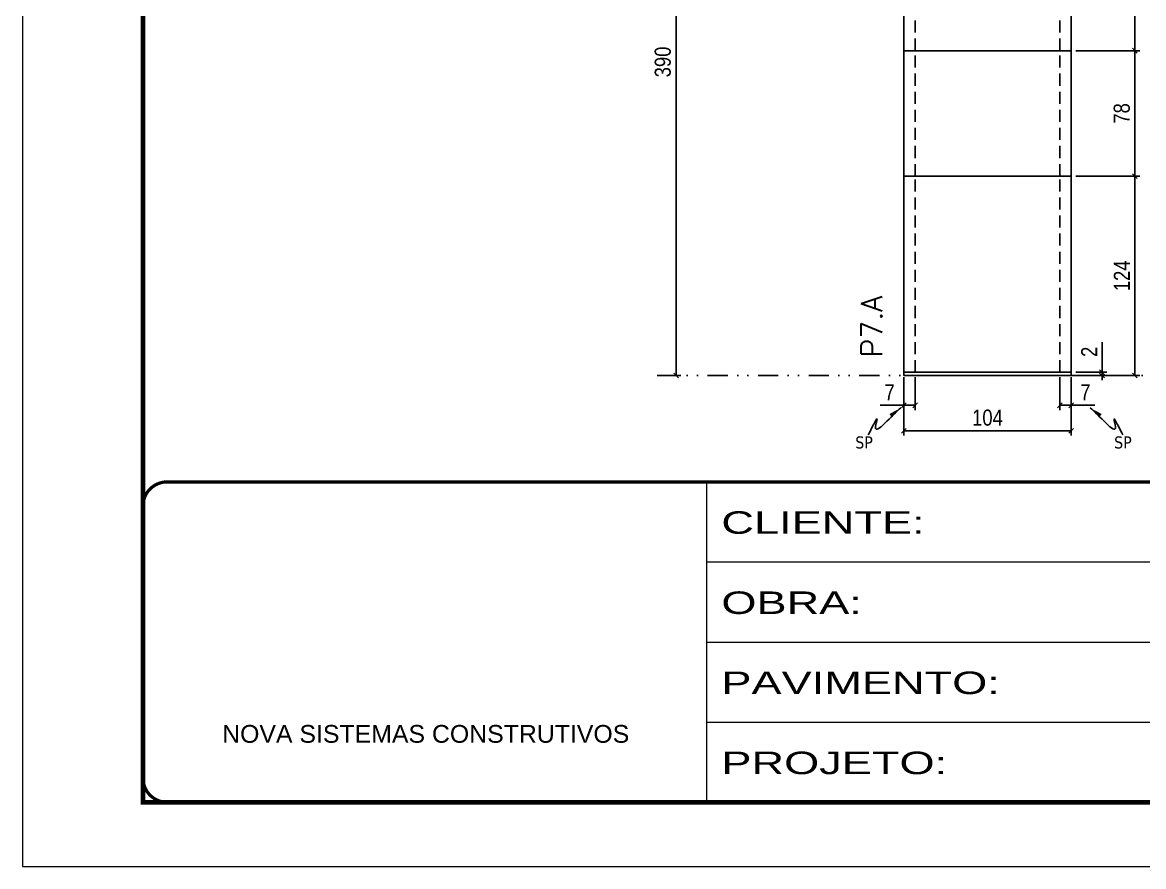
# Model space of a CAD drawing. Header units: millimetres. Extents: x 787 to 8287, y -592 to 17063.
# Drawn here: x 6194 to 6891, y 9746 to 10271 of the extents above; entities that cross this region are included whole.
import ezdxf

# ---------------------------------------------------------------- set-up
doc = ezdxf.new("R2010")
doc.units = ezdxf.units.MM
for name, pattern in [('CONTINUO', [0]), ('DASHED', [0.75, 0.5, -0.25]), ('DIVIDE2', [0.625, 0.25, -0.125, 0, -0.125, 0, -0.125]), ('HIDDEN', [0.375, 0.25, -0.125])]:
    doc.linetypes.add(name, pattern=pattern)
for name, color, linetype in [('00 - FELIPE', 2, 'Continuous'), ('COTA', 241, 'Continuous'), ('Nível', 160, 'Continuous'), ('Painéis', 200, 'Continuous'), ('Sarrafo de Pressão', 42, 'HIDDEN'), ('texto', 7, 'Continuous')]:
    doc.layers.add(name, color=color, linetype=linetype)
for name, color, linetype, lineweight in [('Folhas', 255, 'Continuous', 9), ('SARRAFO DE PRESSAO', 251, 'DASHED', 9), ('Texto Seção', 7, 'Continuous', 15)]:
    doc.layers.add(name, color=color, linetype=linetype, lineweight=lineweight)
doc.styles.add('ARIAL', font='arial.ttf')
doc.styles.add('COTA TECNICA', font='techl___.ttf', dxfattribs={"height": 10})
doc.styles.add('COTA TECNICA-50', font='techl___.ttf', dxfattribs={"height": 10})
doc.styles.add('REGUA-120', font='ROMANS.shx', dxfattribs={"height": 15})
doc.styles.get("Standard").update_dxf_attribs({"font": 'arial.ttf'})
doc.styles.add('Tecnologia', font='')
doc.styles.get('Tecnologia').set_extended_font_data('Forgotten Futurist')
doc.dimstyles.new('COTA PAINEL-50', dxfattribs={"dimtxt": 10, "dimasz": 3, "dimexe": 3, "dimexo": 3, "dimgap": 3, "dimtad": 1, "dimdec": 1, "dimzin": 12, "dimdsep": 46, "dimtxsty": 'COTA TECNICA-50', "dimblk1": 'OBLIQUE', "dimblk2": 'OBLIQUE', "dimsah": 1, "dimcen": 0.9, "dimclrd": 4, "dimclre": 4, "dimclrt": 240, "dimadec": 1, "dimazin": 3, "dimtfac": 1, "dimtdec": 1, "dimtmove": 0, "dimatfit": 3, "dimfxl": 0, "dimtolj": 1, "dimtzin": 12, "dimarcsym": 0})
doc.dimstyles.new('PAINEL', dxfattribs={"dimtxt": 10, "dimasz": 3, "dimexe": 3, "dimexo": 3, "dimgap": 3, "dimtad": 1, "dimdec": 1, "dimzin": 12, "dimdsep": 46, "dimtxsty": 'COTA TECNICA', "dimblk1": 'OBLIQUE', "dimblk2": 'OBLIQUE', "dimsah": 1, "dimcen": 0.9, "dimclrd": 4, "dimclre": 4, "dimclrt": 240, "dimadec": 1, "dimazin": 3, "dimtfac": 1, "dimtdec": 1, "dimtmove": 0, "dimatfit": 3, "dimfxl": 0, "dimtolj": 1, "dimtzin": 12, "dimarcsym": 0})
doc.dimstyles.get("Standard").update_dxf_attribs({"dimtxt": 0.18, "dimasz": 0.18, "dimexe": 0.18, "dimexo": 0.0625, "dimgap": 0.09, "dimtad": 0, "dimtih": 1, "dimtoh": 1, "dimdec": 4, "dimzin": 0, "dimdsep": 46, "dimtxsty": 'Standard', "dimcen": 0.09, "dimadec": 0, "dimazin": 0, "dimtfac": 1, "dimtdec": 4, "dimtofl": 0, "dimtmove": 0, "dimatfit": 3, "dimfxl": 0, "dimtolj": 1, "dimtzin": 0, "dimarcsym": 0})

# ---------------------------------------------------------------- blocks, each defined once
blk = doc.blocks.new('9999999999')
at = {"color": 30, "linetype": 'CONTINUO'}
for p, q in [((98564.56, 34230.21), (98564.56, 34429.45)), ((98564.56, 34379.64), (99583.98, 34379.64)), ((98564.56, 34329.83), (99487.98, 34329.83)), ((98564.56, 34280.02), (99487.98, 34280.02))]:
    blk.add_line(p, q, dxfattribs=at)
at = {"color": 30, "linetype": 'CONTINUO', "const_width": 2}
blk.add_lwpolyline([(99583.98, 34230.21), (99583.98, 34414.45, 0.414214), (99568.98, 34429.45), (98228.98, 34429.45, 0.414214), (98213.98, 34414.45), (98213.98, 34245.21, 0.414214), (98228.98, 34230.21), (99583.98, 34230.21)], format="xyb", dxfattribs=at)
at = {"layer": 'Folhas'}
blk.add_lwpolyline([(98138.98, 34190.21), (99623.98, 34190.21), (99623.98, 35240.21), (98138.98, 35240.21)], close=True, dxfattribs=at)
at = {"layer": 'Folhas', "color": 30, "const_width": 3}
blk.add_lwpolyline([(98213.98, 34230.21), (99583.98, 34230.21), (99583.98, 35200.21), (98213.98, 35200.21)], close=True, dxfattribs=at)
at = {"color": 7, "linetype": 'Continuous', "ltscale": 5, "style": 'ARIAL'}
blk.add_text('NOVA SISTEMAS CONSTRUTIVOS', height=11.0592, dxfattribs=at).set_placement((98263.19, 34267.21))
at = {"layer": 'Folhas', "color": 7, "style": 'Tecnologia', "width": 1.5}
for s, p in [('CLIENTE:', (98573.65, 34397.17)), ('OBRA:', (98573.65, 34347.31)), ('PAVIMENTO:', (98573.65, 34297.5)), ('PROJETO:', (98573.65, 34247.69))]:
    blk.add_text(s, height=14, dxfattribs=at).set_placement(p)
blk = doc.blocks.new('_Oblique')
at = {"color": 0, "linetype": 'ByBlock', "lineweight": -2}
blk.add_line((-0.5, -0.5), (0.5, 0.5), dxfattribs=at)
blk = doc.blocks.new('*D1177')
at = {"layer": 'COTA', "color": 4, "lineweight": -2}
for p, q in [((6591.67, 10440.98), (6603.52, 10440.98)), ((6600.52, 10050.98), (6600.52, 10440.98)), ((6591.67, 10050.98), (6603.52, 10050.98))]:
    blk.add_line(p, q, dxfattribs=at)
at = {"layer": 'Defpoints', "color": 0}
for p in [(6588.67, 10440.98), (6600.52, 10440.98), (6588.67, 10050.98)]:
    blk.add_point(p, dxfattribs=at)
at = {"layer": 'COTA', "color": 4, "lineweight": -2, "xscale": 3, "yscale": 3, "zscale": 3}
for p, rotation in [((6600.52, 10440.98), 90), ((6600.52, 10050.98), 270)]:
    blk.add_blockref('_Oblique', p, dxfattribs=dict(at, rotation=rotation))
at = {"layer": 'COTA', "color": 240, "insert": (6592.27, 10245.98), "char_height": 10, "attachment_point": 5, "rotation": 90, "style": 'COTA TECNICA-50'}
blk.add_mtext('\\A1;390', dxfattribs=at)
blk = doc.blocks.new('*D174')
at = {"layer": 'COTA', "color": 4, "lineweight": -2}
for p, q in [((6742.17, 10049.98), (6742.17, 10013.62)), ((6846.17, 10049.98), (6846.17, 10013.62)), ((6846.17, 10016.62), (6742.17, 10016.62))]:
    blk.add_line(p, q, dxfattribs=at)
at = {"layer": 'Defpoints', "color": 0}
for p in [(6742.17, 10052.98), (6846.17, 10052.98), (6742.17, 10016.62)]:
    blk.add_point(p, dxfattribs=at)
at = {"layer": 'COTA', "color": 4, "lineweight": -2, "xscale": 3, "yscale": 3, "zscale": 3, "rotation": 180}
blk.add_blockref('_Oblique', (6742.17, 10016.62), dxfattribs=at)
at = {"layer": 'COTA', "color": 4, "lineweight": -2, "xscale": 3, "yscale": 3, "zscale": 3}
blk.add_blockref('_Oblique', (6846.17, 10016.62), dxfattribs=at)
at = {"layer": 'COTA', "color": 240, "insert": (6794.17, 10024.72), "char_height": 10, "attachment_point": 5, "style": 'COTA TECNICA'}
blk.add_mtext('\\A1;104', dxfattribs=at)
blk = doc.blocks.new('*D175')
at = {"layer": 'COTA', "color": 4, "lineweight": -2}
for p, q in [((6839.17, 10049.98), (6839.17, 10029.47)), ((6846.17, 10047.98), (6846.17, 10029.47)), ((6839.17, 10032.47), (6846.17, 10032.47)), ((6846.17, 10032.47), (6860.91, 10032.47))]:
    blk.add_line(p, q, dxfattribs=at)
at = {"layer": 'Defpoints', "color": 0}
for p in [(6839.17, 10052.98), (6846.17, 10050.98), (6846.17, 10032.47)]:
    blk.add_point(p, dxfattribs=at)
at = {"layer": 'COTA', "color": 4, "lineweight": -2, "xscale": 3, "yscale": 3, "zscale": 3, "rotation": 180}
blk.add_blockref('_Oblique', (6839.17, 10032.47), dxfattribs=at)
at = {"layer": 'COTA', "color": 4, "lineweight": -2, "xscale": 3, "yscale": 3, "zscale": 3}
blk.add_blockref('_Oblique', (6846.17, 10032.47), dxfattribs=at)
at = {"layer": 'COTA', "color": 240, "insert": (6855.04, 10040.54), "char_height": 10, "attachment_point": 5, "style": 'COTA TECNICA-50'}
blk.add_mtext('\\A1;7', dxfattribs=at)
blk = doc.blocks.new('*D176')
at = {"layer": 'COTA', "color": 4, "lineweight": -2}
for p, q in [((6742.17, 10047.98), (6742.17, 10029.47)), ((6749.17, 10049.98), (6749.17, 10029.47)), ((6742.17, 10032.47), (6727.44, 10032.47)), ((6749.17, 10032.47), (6742.17, 10032.47))]:
    blk.add_line(p, q, dxfattribs=at)
at = {"layer": 'Defpoints', "color": 0}
for p in [(6742.17, 10050.98), (6749.17, 10052.98), (6742.17, 10032.47)]:
    blk.add_point(p, dxfattribs=at)
at = {"layer": 'COTA', "color": 4, "lineweight": -2, "xscale": 3, "yscale": 3, "zscale": 3, "rotation": 180}
blk.add_blockref('_Oblique', (6742.17, 10032.47), dxfattribs=at)
at = {"layer": 'COTA', "color": 4, "lineweight": -2, "xscale": 3, "yscale": 3, "zscale": 3}
blk.add_blockref('_Oblique', (6749.17, 10032.47), dxfattribs=at)
at = {"layer": 'COTA', "color": 240, "insert": (6733.31, 10040.54), "char_height": 10, "attachment_point": 5, "style": 'COTA TECNICA-50'}
blk.add_mtext('\\A1;7', dxfattribs=at)
blk = doc.blocks.new('*D177')
at = {"layer": 'COTA', "color": 4, "linetype": 'ByBlock', "lineweight": -2}
for p, q in [((6849.17, 10174.98), (6888.82, 10174.98)), ((6885.82, 10050.98), (6885.82, 10174.98)), ((6849.17, 10050.98), (6888.82, 10050.98))]:
    blk.add_line(p, q, dxfattribs=at)
at = {"layer": 'Defpoints', "color": 0, "linetype": 'ByBlock'}
for p in [(6846.17, 10174.98), (6885.82, 10174.98), (6846.17, 10050.98)]:
    blk.add_point(p, dxfattribs=at)
at = {"layer": 'COTA', "color": 4, "linetype": 'ByBlock', "lineweight": -2, "xscale": 3, "yscale": 3, "zscale": 3}
for p, rotation in [((6885.82, 10174.98), 90), ((6885.82, 10050.98), 270)]:
    blk.add_blockref('_Oblique', p, dxfattribs=dict(at, rotation=rotation))
at = {"layer": 'COTA', "color": 240, "linetype": 'ByBlock', "insert": (6877.74, 10112.98), "char_height": 10, "attachment_point": 5, "rotation": 90, "style": 'COTA TECNICA'}
blk.add_mtext('\\A1;124', dxfattribs=at)
blk = doc.blocks.new('*D178')
at = {"layer": 'COTA', "color": 4, "lineweight": -2}
for p, q in [((6865.43, 10052.98), (6865.43, 10071.78)), ((6849.17, 10052.98), (6868.43, 10052.98)), ((6849.17, 10050.98), (6868.43, 10050.98)), ((6865.43, 10050.98), (6865.43, 10052.98)), ((6865.43, 10050.98), (6865.43, 10047.98))]:
    blk.add_line(p, q, dxfattribs=at)
at = {"layer": 'Defpoints', "color": 0}
for p in [(6846.17, 10052.98), (6846.17, 10050.98), (6865.43, 10050.98)]:
    blk.add_point(p, dxfattribs=at)
at = {"layer": 'COTA', "color": 4, "lineweight": -2, "xscale": 3, "yscale": 3, "zscale": 3}
for p, rotation in [((6865.43, 10052.98), 270), ((6865.43, 10050.98), 90)]:
    blk.add_blockref('_Oblique', p, dxfattribs=dict(at, rotation=rotation))
at = {"layer": 'COTA', "color": 240, "insert": (6857.43, 10065.72), "char_height": 10, "attachment_point": 5, "rotation": 90, "style": 'COTA TECNICA-50'}
blk.add_mtext('\\A1;2', dxfattribs=at)
blk = doc.blocks.new('*D179')
at = {"layer": 'COTA', "color": 4, "linetype": 'ByBlock', "lineweight": -2}
for p, q in [((6849.17, 10174.98), (6888.82, 10174.98)), ((6885.82, 10050.98), (6885.82, 10174.98)), ((6849.17, 10050.98), (6888.82, 10050.98))]:
    blk.add_line(p, q, dxfattribs=at)
at = {"layer": 'Defpoints', "color": 0, "linetype": 'ByBlock'}
for p in [(6846.17, 10174.98), (6885.82, 10174.98), (6846.17, 10050.98)]:
    blk.add_point(p, dxfattribs=at)
at = {"layer": 'COTA', "color": 4, "linetype": 'ByBlock', "lineweight": -2, "xscale": 3, "yscale": 3, "zscale": 3}
for p, rotation in [((6885.82, 10174.98), 90), ((6885.82, 10050.98), 270)]:
    blk.add_blockref('_Oblique', p, dxfattribs=dict(at, rotation=rotation))
at = {"layer": 'COTA', "color": 240, "linetype": 'ByBlock', "insert": (6877.74, 10112.98), "char_height": 10, "attachment_point": 5, "rotation": 90, "style": 'COTA TECNICA'}
blk.add_mtext('\\A1;124', dxfattribs=at)
blk = doc.blocks.new('*D1496')
at = {"layer": '00 - FELIPE', "color": 4, "lineweight": -2}
for p, q in [((6849.17, 10440.98), (6888.82, 10440.98)), ((6885.82, 10440.98), (6885.82, 10252.98)), ((6849.17, 10252.98), (6888.82, 10252.98))]:
    blk.add_line(p, q, dxfattribs=at)
at = {"layer": 'Defpoints', "color": 0}
for p in [(6846.17, 10440.98), (6846.17, 10252.98), (6885.82, 10252.98)]:
    blk.add_point(p, dxfattribs=at)
at = {"layer": '00 - FELIPE', "color": 4, "lineweight": -2, "xscale": 3, "yscale": 3, "zscale": 3}
for p, rotation in [((6885.82, 10440.98), 90), ((6885.82, 10252.98), 270)]:
    blk.add_blockref('_Oblique', p, dxfattribs=dict(at, rotation=rotation))
at = {"layer": '00 - FELIPE', "color": 240, "insert": (6877.72, 10346.98), "char_height": 10, "attachment_point": 5, "rotation": 90, "style": 'COTA TECNICA'}
blk.add_mtext('\\A1;188', dxfattribs=at)
blk = doc.blocks.new('*D1497')
at = {"layer": '00 - FELIPE', "color": 4, "lineweight": -2}
for p, q in [((6849.17, 10252.98), (6888.82, 10252.98)), ((6885.82, 10252.98), (6885.82, 10174.98)), ((6849.17, 10174.98), (6888.82, 10174.98))]:
    blk.add_line(p, q, dxfattribs=at)
at = {"layer": 'Defpoints', "color": 0}
for p in [(6846.17, 10252.98), (6846.17, 10174.98), (6885.82, 10174.98)]:
    blk.add_point(p, dxfattribs=at)
at = {"layer": '00 - FELIPE', "color": 4, "lineweight": -2, "xscale": 3, "yscale": 3, "zscale": 3}
for p, rotation in [((6885.82, 10252.98), 90), ((6885.82, 10174.98), 270)]:
    blk.add_blockref('_Oblique', p, dxfattribs=dict(at, rotation=rotation))
at = {"layer": '00 - FELIPE', "color": 240, "insert": (6877.72, 10213.98), "char_height": 10, "attachment_point": 5, "rotation": 90, "style": 'COTA TECNICA'}
blk.add_mtext('\\A1;78', dxfattribs=at)

msp = doc.modelspace()

# ---------------------------------------------------------------- linework, layer by layer
at = {"layer": 'Nível', "color": 4, "linetype": 'DIVIDE2', "ltscale": 50}
msp.add_line((6588.67, 10050.98), (7639, 10050.98), dxfattribs=at)
at = {"layer": 'Painéis'}
for p, q in [((6742.17, 10174.98), (6742.17, 10440.98)), ((6846.17, 10376.98), (6846.17, 10174.98)), ((6742.17, 10252.98), (6846.17, 10252.98))]:
    msp.add_line(p, q, dxfattribs=at)
for points in [[(6742.17, 10174.98), (6846.17, 10174.98), (6846.17, 10052.98), (6742.17, 10052.98)], [(6742.17, 10050.98), (6846.17, 10050.98), (6846.17, 10052.98), (6742.17, 10052.98)]]:
    msp.add_lwpolyline(points, close=True, dxfattribs=at)
at = {"layer": 'Sarrafo de Pressão', "ltscale": 30}
for p, q in [((6749.17, 10252.98), (6749.17, 10440.98)), ((6839.17, 10252.98), (6839.17, 10376.98)), ((6749.17, 10174.98), (6749.17, 10252.98)), ((6839.17, 10174.98), (6839.17, 10252.98)), ((6749.17, 10052.98), (6749.17, 10174.98)), ((6839.17, 10052.98), (6839.17, 10174.98))]:
    msp.add_line(p, q, dxfattribs=at)

# ---------------------------------------------------------------- block references
at = {"layer": 'SARRAFO DE PRESSAO', "color": 6, "linetype": 'ByBlock'}
msp.add_blockref('9999999999', (-91944.98, -24444.64), dxfattribs=at)

# ---------------------------------------------------------------- texts
at = {"layer": 'texto', "color": 0, "char_height": 7.5, "attachment_point": 5}
for insert in [(6717.4, 10009.3), (6878.42, 10009.3)]:
    msp.add_mtext('{\\fTahoma|b0|i0|c0|p34;\\C4;SP}', dxfattribs=dict(at, insert=insert))
at = {"layer": 'Texto Seção', "insert": (6728.7, 10062.23), "char_height": 13, "width": 285.3299, "attachment_point": 7, "rotation": 90, "style": 'REGUA-120'}
msp.add_mtext('P7.A', dxfattribs=at)

# ---------------------------------------------------------------- dimensions: what is measured, and where the dimension line sits
at = {"layer": '00 - FELIPE'}
for base, p1, p2, picture, middle in [((6885.82, 10252.98), (6846.17, 10440.98), (6846.17, 10252.98), '*D1496', (6877.72, 10346.98)), ((6885.82, 10174.98), (6846.17, 10252.98), (6846.17, 10174.98), '*D1497', (6877.72, 10213.98))]:
    dim = msp.add_linear_dim(base=base, p1=p1, p2=p2, angle=90, dimstyle='PAINEL', dxfattribs=at)
    dim.commit()
    dim.dimension.update_dxf_attribs({"geometry": picture, "text_midpoint": middle})
at = {"layer": 'COTA'}
for base, p1, p2, angle, picture, middle in [((6600.52, 10440.98), (6588.67, 10050.98), (6588.67, 10440.98), 90, '*D1177', (6592.27, 10245.98)), ((6742.17, 10032.47), (6749.17, 10052.98), (6742.17, 10050.98), 180, '*D176', (6733.31, 10040.54))]:
    dim = msp.add_linear_dim(base=base, p1=p1, p2=p2, angle=angle, dimstyle='COTA PAINEL-50', dxfattribs=at)
    dim.commit()
    dim.dimension.update_dxf_attribs({"geometry": picture, "text_midpoint": middle})
at = {"layer": 'COTA', "linetype": 'ByBlock'}
for picture in ['*D177', '*D179']:
    dim = msp.add_aligned_dim(p1=(6846.17, 10050.98), p2=(6846.17, 10174.98), distance=-39.64, dimstyle='PAINEL', dxfattribs=at)
    dim.commit()
    dim.dimension.update_dxf_attribs({"geometry": picture, "text_midpoint": (6877.74, 10112.98)})
at = {"layer": 'COTA'}
dim = msp.add_linear_dim(base=(6865.43, 10050.98), p1=(6846.17, 10052.98), p2=(6846.17, 10050.98), angle=90, dimstyle='COTA PAINEL-50', dxfattribs=at)
dim.commit()
dim.dimension.update_dxf_attribs({"geometry": '*D178', "text_midpoint": (6865.43, 10065.72), "dimtype": 160})
dim = msp.add_linear_dim(base=(6742.17, 10016.62), p1=(6846.17, 10052.98), p2=(6742.17, 10052.98), angle=180, dimstyle='PAINEL', override={"dimarcsym": 2}, dxfattribs=at)
dim.commit()
dim.dimension.update_dxf_attribs({"geometry": '*D174', "text_midpoint": (6794.17, 10024.72)})
dim = msp.add_linear_dim(base=(6846.17, 10032.47), p1=(6839.17, 10052.98), p2=(6846.17, 10050.98), dimstyle='COTA PAINEL-50', dxfattribs=at)
dim.commit()
dim.dimension.update_dxf_attribs({"geometry": '*D175', "text_midpoint": (6855.04, 10040.54)})

# ---------------------------------------------------------------- leaders
at = {"layer": 'COTA', "path_type": 1}
for points in [[(6740.35, 10030.8), (6724.56, 10018.96), (6725.49, 10023.77), (6719.93, 10013.99)], [(6858, 10030.8), (6873.79, 10018.96), (6872.86, 10023.77), (6878.42, 10013.99)]]:
    msp.add_leader(points, dimstyle='Standard', override={"dimasz": 8}, dxfattribs=at)

doc.saveas('drawing.dxf')
